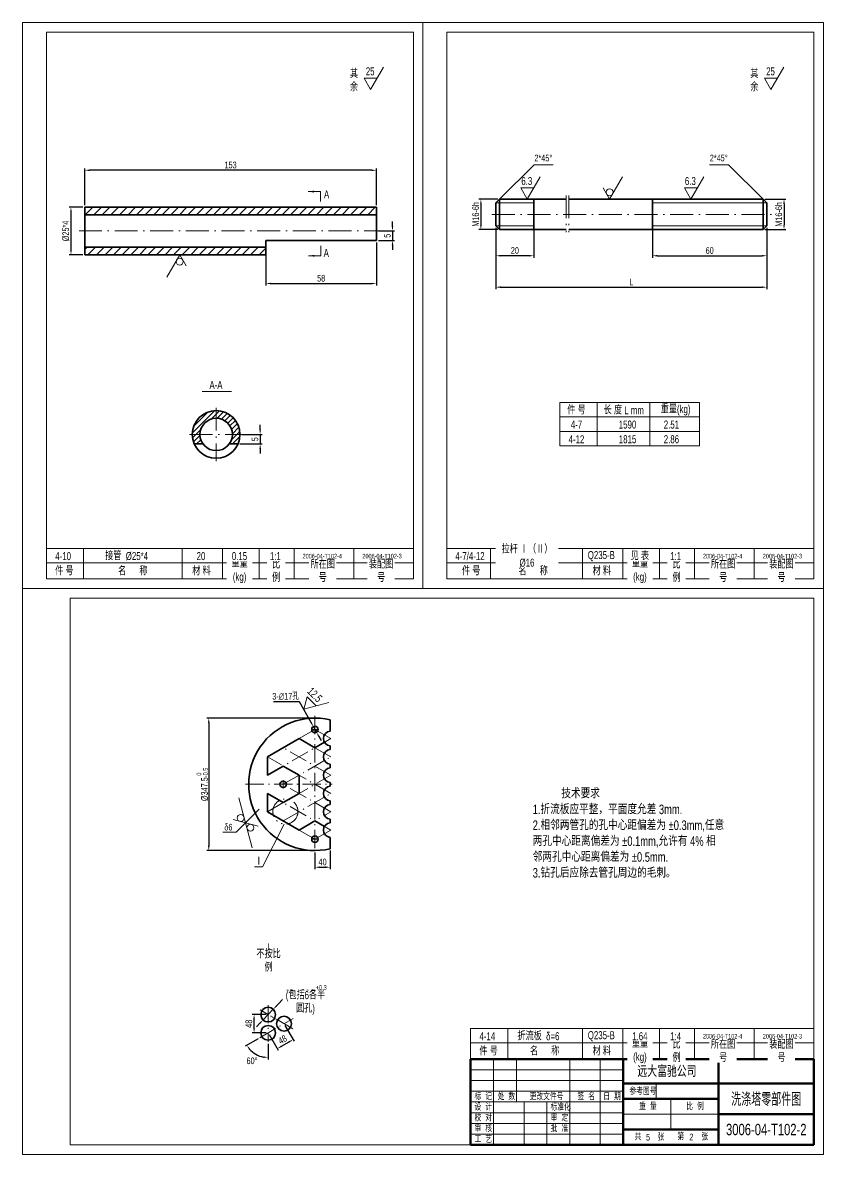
# Model space of a CAD drawing. Header units: millimetres. Extents: x -1909 to 2291, y -510 to 2460.
# Drawn here: x 191 to 2291, y -510 to 2460 of the extents above; entities that cross this region are included whole.
import ezdxf
from ezdxf.enums import TextEntityAlignment as Align

# ---------------------------------------------------------------- set-up
doc = ezdxf.new("R2010")
doc.units = ezdxf.units.MM
doc.linetypes.add('ACAD_ISO10W100', pattern=[18.7, 12, -3, 0.7, -3])
doc.linetypes.add('ACAD_ISO12W100', pattern=[22.4, 12, -3, 0.7, -3, 0.7, -3])
for name, color, linetype, lineweight in [('中心线', 1, 'ACAD_ISO10W100', 18), ('中粗线', 4, 'Continuous', 35), ('双点划线', 3, 'ACAD_ISO12W100', 18), ('标注', 7, 'Continuous', 18), ('细实线', 7, 'Continuous', 18)]:
    doc.layers.add(name, color=color, linetype=linetype, lineweight=lineweight)
doc.styles.add('HGCAD', font='HGCAD.SHX', dxfattribs={"width": 0.75, "bigfont": 'HZTXT.SHX'})
doc.dimstyles.new('HGCAD$0', dxfattribs={"dimtxt": 3.5, "dimasz": 2.5, "dimexe": 1, "dimexo": 1, "dimgap": 1, "dimtad": 1, "dimdec": 1, "dimdsep": 46, "dimtxsty": 'HGCAD', "dimcen": 0, "dimadec": 1, "dimazin": 0, "dimtfac": 1, "dimtmove": 0, "dimatfit": 1, "dimfxl": 0, "dimarcsym": 0})
doc.dimstyles.new('HGCAD$2', dxfattribs={"dimtxt": 3.5, "dimasz": 2.5, "dimexe": 1, "dimexo": 1, "dimgap": 1, "dimtad": 2, "dimtih": 1, "dimdec": 1, "dimdsep": 46, "dimtxsty": 'HGCAD', "dimcen": 0, "dimadec": 0, "dimazin": 0, "dimtfac": 1, "dimtmove": 0, "dimatfit": 1, "dimfxl": 0, "dimarcsym": 0})
doc.dimstyles.new('HGCAD$3', dxfattribs={"dimtxt": 3.5, "dimasz": 2.5, "dimexe": 1, "dimexo": 1, "dimgap": 1, "dimtad": 1, "dimtoh": 1, "dimdec": 1, "dimdsep": 46, "dimtxsty": 'HGCAD', "dimcen": 0, "dimadec": 1, "dimazin": 0, "dimtfac": 1, "dimtmove": 0, "dimatfit": 1, "dimfxl": 0, "dimarcsym": 0})

# ---------------------------------------------------------------- blocks, each defined once
blk = doc.blocks.new('HGCAD#HGTFTK~A3H~HGCAD图框')
at = {"layer": '细实线', "color": 7}
blk.add_lwpolyline([(5, -5), (-415, -5), (-415, 292), (5, 292)], close=True, dxfattribs=at)
at = {"layer": '细实线', "color": 2}
blk.add_lwpolyline([(0, 0), (-390, 0), (-390, 287), (0, 287)], close=True, dxfattribs=at)
blk = doc.blocks.new('HGCAD#HGTFBTL~HGCAD标题栏')
at = {"color": 4, "linetype": 'Continuous', "lineweight": 70}
for p, q in [((-180, 0), (-180, 45)), ((-180, 45), (0, 45)), ((-100, 45), (-100, 0)), ((-50, 0), (-50, 45)), ((0, 32.14), (-100, 32.14)), ((-50, 24.11), (-100, 24.11)), ((-50, 16.07), (0, 16.07)), ((-50, 8.04), (-100, 8.04)), ((0, 0), (-180, 0))]:
    blk.add_line(p, q, dxfattribs=at)
at = {"color": 7, "linetype": 'Continuous', "lineweight": 18}
for p, q in [((-168, 45), (-168, 0)), ((-156, 22.5), (-156, 45)), ((-128, 0), (-128, 45)), ((-112, 45), (-112, 0)), ((-180, 39.38), (-100, 39.38)), ((-100, 33.75), (-180, 33.75)), ((-82.78, 32.14), (-82.78, 24.11)), ((-180, 28.12), (-100, 28.12)), ((-75, 24.11), (-75, 8.04)), ((-100, 22.5), (-180, 22.5)), ((-152, 0), (-152, 22.5)), ((-140, 22.5), (-140, 0)), ((-180, 16.88), (-100, 16.88)), ((-100, 16.07), (-50, 16.07)), ((-100, 11.25), (-180, 11.25)), ((-180, 5.62), (-100, 5.62))]:
    blk.add_line(p, q, dxfattribs=at)
at = {"color": 4, "linetype": 'Continuous', "lineweight": 60}
blk.add_line((0, 0), (0, 45), dxfattribs=at)
at = {"color": 7, "linetype": 'Continuous', "lineweight": 18, "style": 'HGCAD', "width": 0.75}
for s, p in [('参考图号', (-96.71, 26.25)), ('标  记', (-177.97, 23.53)), ('处  数', (-165.87, 23.5)), ('更改文件号', (-149.08, 23.5)), ('签  名', (-123.98, 23.5)), ('日  期', (-110.47, 23.5)), ('设  计', (-177.97, 17.98)), ('标准化', (-138.09, 17.98)), ('重  量', (-91.64, 18.33)), ('比  例', (-66.93, 18.33)), ('校  对', (-177.97, 12.36)), ('审  定', (-138.05, 12.36)), ('审  核', (-177.97, 6.73)), ('批  准', (-138.05, 6.73)), ('共', (-94, 2.4)), ('张', (-81.97, 2.26)), ('第', (-71.56, 2.52)), ('张', (-58.98, 2.36)), ('工  艺', (-177.97, 1.11))]:
    blk.add_text(s, height=3.5, dxfattribs=at).set_placement(p)
at = {"color": 7, "linetype": 'Continuous', "lineweight": 18, "style": 'HGCAD', "width": 0.75, "flags": 8}
for tag, height, p in [('MATERIAL', 6, (-77.04, 38.61)), ('DRAW_NAME', 7, (-24.97, 23.88)), ('WEIGHT', 3.5, (-88.1, 12.11)), ('SCALE', 3.5, (-63.24, 11.8)), ('PAGE', 3.5, (-64.21, 4.14)), ('DRAW_NO', 6, (-24.94, 8.04)), ('SUM', 3.5, (-86.95, 4))]:
    blk.add_attdef(tag, text='', height=height, dxfattribs=at).set_placement(p, align=Align.MIDDLE_CENTER)
blk = doc.blocks.new('HGCAD#HGTFTK~A2Z~HGCAD图框')
at = {"layer": '细实线', "color": 7}
blk.add_lwpolyline([(10, -10), (-410, -10), (-410, 584), (10, 584)], close=True, dxfattribs=at)
at = {"layer": '细实线', "color": 2}
blk.add_lwpolyline([(0, 0), (-385, 0), (-385, 574), (0, 574)], close=True, dxfattribs=at)
blk = doc.blocks.new('*D63')
at = {"layer": 'Defpoints', "color": 0, "ltscale": 5}
for p in [(957.4, 634.9), (679, 287.4), (957.4, 287.4)]:
    blk.add_point(p, dxfattribs=at)
at = {"layer": '标注', "color": 0, "lineweight": -2, "ltscale": 5}
for p, q in [((952.4, 634.9), (674, 634.9)), ((679, 622.4), (679, 299.9)), ((952.4, 287.4), (674, 287.4))]:
    blk.add_line(p, q, dxfattribs=at)
at = {"layer": '标注', "color": 0, "ltscale": 5}
for points in [[(676.9, 622.4), (681.1, 622.4), (679, 634.9)], [(676.9, 299.9), (681.1, 299.9), (679, 287.4)]]:
    blk.add_solid(points, dxfattribs=at)
at = {"layer": '标注', "color": 0, "ltscale": 5, "insert": (662.1, 461.1), "char_height": 17.5, "attachment_point": 5, "rotation": 90, "style": 'HGCAD', "bg_fill": 3, "box_fill_scale": 1.1, "bg_fill_color": 256, "bg_fill_true_color": 13158600, "bg_fill_transparency": 737}
blk.add_mtext('%%C347.5{\\H0.7x;\\S 0^ -0.5;}', dxfattribs=at)
blk = doc.blocks.new('*D64')
at = {"layer": 'Defpoints', "color": 0, "ltscale": 5}
for p in [(957.4, 287.4), (997.4, 292.1)]:
    blk.add_point(p, dxfattribs=at)
at = {"layer": '标注', "color": 0, "lineweight": -2, "ltscale": 5}
for p, q in [((957.4, 282.4), (957.4, 238.6)), ((997.4, 287.1), (997.4, 238.6)), ((969.9, 243.6), (984.9, 243.6))]:
    blk.add_line(p, q, dxfattribs=at)
at = {"layer": '标注', "color": 0, "ltscale": 5}
for points in [[(969.9, 245.7), (969.9, 241.5), (957.4, 243.6)], [(984.9, 245.7), (984.9, 241.5), (997.4, 243.6)]]:
    blk.add_solid(points, dxfattribs=at)
at = {"layer": '标注', "color": 0, "ltscale": 5, "insert": (977.4, 257.4), "char_height": 17.5, "attachment_point": 5, "style": 'HGCAD', "bg_fill": 3, "box_fill_scale": 1.1, "bg_fill_color": 256, "bg_fill_true_color": 13158600, "bg_fill_transparency": 332}
blk.add_mtext('40', dxfattribs=at)
at = {"layer": 'Defpoints', "color": 0, "ltscale": 5}
blk.add_point((997.4, 243.6), dxfattribs=at)
blk = doc.blocks.new('*D65')
at = {"layer": 'Defpoints', "color": 0, "ltscale": 5}
for p in [(953.3, 612.6), (961.6, 597.7)]:
    blk.add_point(p, dxfattribs=at)
at = {"layer": '标注', "color": 0, "lineweight": -2, "ltscale": 5}
for p, q in [((917.1, 677.9), (849.1, 677.9)), ((947.2, 623.5), (917.1, 677.9)), ((961.6, 597.7), (953.3, 612.6)), ((967.6, 586.8), (973.7, 575.8))]:
    blk.add_line(p, q, dxfattribs=at)
at = {"layer": '标注', "color": 0, "ltscale": 5}
for points in [[(949.1, 624.5), (945.4, 622.5), (953.3, 612.6)], [(969.4, 587.8), (965.8, 585.8), (961.6, 597.7)]]:
    blk.add_solid(points, dxfattribs=at)
at = {"layer": '标注', "color": 0, "ltscale": 5, "insert": (880.6, 691.6), "char_height": 17.5, "attachment_point": 5, "style": 'HGCAD', "bg_fill": 3, "box_fill_scale": 1.1, "bg_fill_color": 256, "bg_fill_true_color": 13158600, "bg_fill_transparency": 452}
blk.add_mtext('3-∅17孔', dxfattribs=at)
blk = doc.blocks.new('*D66')
at = {"layer": 'Defpoints', "color": 0, "ltscale": 5}
for p in [(876.4, -167.1), (834.8, -191.1)]:
    blk.add_point(p, dxfattribs=at)
at = {"layer": '标注', "color": 0, "lineweight": -2, "ltscale": 5}
for p, q in [((878.9, -171.4), (902.9, -212.9)), ((837.3, -195.4), (861.3, -236.9)), ((869.6, -226.3), (889.5, -214.8))]:
    blk.add_line(p, q, dxfattribs=at)
at = {"layer": '标注', "color": 0, "ltscale": 5}
for points in [[(868.6, -224.5), (870.7, -228.1), (858.8, -232.6)], [(888.5, -213), (890.6, -216.6), (900.4, -208.6)]]:
    blk.add_solid(points, dxfattribs=at)
at = {"layer": '标注', "color": 0, "ltscale": 5, "insert": (872.7, -208.7), "char_height": 17.5, "attachment_point": 5, "rotation": 30, "style": 'HGCAD', "bg_fill": 3, "box_fill_scale": 1.1, "bg_fill_color": 256, "bg_fill_true_color": 13158600, "bg_fill_transparency": 467}
blk.add_mtext('48', dxfattribs=at)
at = {"layer": 'Defpoints', "color": 0, "ltscale": 5}
blk.add_point((900.4, -208.6), dxfattribs=at)
blk = doc.blocks.new('*D67')
at = {"layer": 'Defpoints', "color": 0, "ltscale": 5}
for p in [(834.8, -143.1), (834.8, -191.1)]:
    blk.add_point(p, dxfattribs=at)
at = {"layer": '标注', "color": 0, "lineweight": -2, "ltscale": 5}
for p, q in [((829.8, -143.1), (792.8, -143.1)), ((797.8, -178.6), (797.8, -155.6)), ((829.8, -191.1), (792.8, -191.1))]:
    blk.add_line(p, q, dxfattribs=at)
at = {"layer": '标注', "color": 0, "ltscale": 5}
for points in [[(795.7, -155.6), (799.9, -155.6), (797.8, -143.1)], [(795.7, -178.6), (799.9, -178.6), (797.8, -191.1)]]:
    blk.add_solid(points, dxfattribs=at)
at = {"layer": '标注', "color": 0, "ltscale": 5, "insert": (784.1, -167.1), "char_height": 17.5, "attachment_point": 5, "rotation": 90, "style": 'HGCAD', "bg_fill": 3, "box_fill_scale": 1.1, "bg_fill_color": 256, "bg_fill_true_color": 13158600, "bg_fill_transparency": 532}
blk.add_mtext('48', dxfattribs=at)
at = {"layer": 'Defpoints', "color": 0, "ltscale": 5}
blk.add_point((797.8, -143.1), dxfattribs=at)
blk = doc.blocks.new('*D68')
at = {"layer": 'Defpoints', "color": 0, "ltscale": 5}
for p in [(834.8, -118.1), (900.4, -153.2), (812.6, -203.9), (834.8, -215.1)]:
    blk.add_point(p, dxfattribs=at)
at = {"layer": '标注', "color": 0, "lineweight": -2, "ltscale": 5}
for p, q in [((808.2, -206.4), (774.3, -226)), ((834.8, -220.1), (834.8, -260.9))]:
    blk.add_line(p, q, dxfattribs=at)
blk.add_arc((834.8, -191.1), 64.9, 221.0598, 258.9402, dxfattribs=at)
at = {"layer": '标注', "color": 0, "ltscale": 5}
for points in [[(784.2, -234.9), (787.6, -232.4), (778.7, -223.5)], [(822.6, -252.6), (822.2, -256.8), (834.8, -255.9)]]:
    blk.add_solid(points, dxfattribs=at)
at = {"layer": '标注', "color": 0, "ltscale": 5, "insert": (792.4, -264.5), "char_height": 17.5, "attachment_point": 5, "style": 'HGCAD', "bg_fill": 3, "box_fill_scale": 1.1, "bg_fill_color": 256, "bg_fill_true_color": 13158600, "bg_fill_transparency": 467}
blk.add_mtext('60°', dxfattribs=at)
at = {"layer": 'Defpoints', "color": 0, "ltscale": 5}
blk.add_point((793.1, -240.7), dxfattribs=at)
blk = doc.blocks.new('*D69')
at = {"layer": 'Defpoints', "color": 0, "ltscale": 5}
for p in [(848.2, -129.1), (821.4, -157)]:
    blk.add_point(p, dxfattribs=at)
at = {"layer": '标注', "color": 0, "lineweight": -2, "ltscale": 5}
for p, q in [((856.9, -120.1), (877.9, -98.1)), ((877.9, -98.1), (985.9, -98.1)), ((821.4, -157), (848.2, -129.1)), ((812.8, -166), (804.1, -175.1))]:
    blk.add_line(p, q, dxfattribs=at)
at = {"layer": '标注', "color": 0, "ltscale": 5}
for points in [[(855.4, -118.6), (858.4, -121.5), (848.2, -129.1)], [(811.3, -164.6), (814.3, -167.5), (821.4, -157)]]:
    blk.add_solid(points, dxfattribs=at)
at = {"layer": '标注', "color": 0, "ltscale": 5, "insert": (934.4, -81.1), "char_height": 17.5, "attachment_point": 5, "style": 'HGCAD', "bg_fill": 3, "box_fill_scale": 1.1, "bg_fill_color": 256, "bg_fill_true_color": 13158600, "bg_fill_transparency": 507}
blk.add_mtext('25-∅38.7{\\H0.7x;\\S+0.3^  0;}', dxfattribs=at)
blk = doc.blocks.new('*D70')
at = {"layer": 'Defpoints', "color": 0, "ltscale": 5}
for p in [(353.7, 1975.9), (317.6, 1850.9), (353.7, 1850.9)]:
    blk.add_point(p, dxfattribs=at)
at = {"layer": '标注', "color": 0, "lineweight": -2, "ltscale": 5}
for p, q in [((348.7, 1975.9), (312.6, 1975.9)), ((317.6, 1963.4), (317.6, 1863.4)), ((348.7, 1850.9), (312.6, 1850.9))]:
    blk.add_line(p, q, dxfattribs=at)
at = {"layer": '标注', "color": 0, "ltscale": 5}
for points in [[(315.6, 1963.4), (319.7, 1963.4), (317.6, 1975.9)], [(315.6, 1863.4), (319.7, 1863.4), (317.6, 1850.9)]]:
    blk.add_solid(points, dxfattribs=at)
at = {"layer": '标注', "color": 0, "ltscale": 5, "insert": (303.9, 1913.4), "char_height": 17.5, "attachment_point": 5, "rotation": 90, "style": 'HGCAD', "bg_fill": 3, "box_fill_scale": 1.1, "bg_fill_color": 256, "bg_fill_true_color": 13158600, "bg_fill_transparency": 752}
blk.add_mtext('%%C25*4', dxfattribs=at)
blk = doc.blocks.new('*D71')
at = {"layer": 'Defpoints', "color": 0, "ltscale": 5}
for p in [(1118.7, 1913.4), (1118.7, 1888.4)]:
    blk.add_point(p, dxfattribs=at)
at = {"layer": '标注', "color": 0, "lineweight": -2, "ltscale": 5}
for p, q in [((1160.9, 1925.9), (1160.9, 1938.4)), ((1123.7, 1913.4), (1165.9, 1913.4)), ((1160.9, 1913.4), (1160.9, 1888.4)), ((1123.7, 1888.4), (1165.9, 1888.4)), ((1160.9, 1875.9), (1160.9, 1863.4))]:
    blk.add_line(p, q, dxfattribs=at)
at = {"layer": '标注', "color": 0, "ltscale": 5}
for points in [[(1158.8, 1925.9), (1163, 1925.9), (1160.9, 1913.4)], [(1158.8, 1875.9), (1163, 1875.9), (1160.9, 1888.4)]]:
    blk.add_solid(points, dxfattribs=at)
at = {"layer": '标注', "color": 0, "ltscale": 5, "insert": (1147.1, 1900.9), "char_height": 17.5, "attachment_point": 5, "rotation": 90, "style": 'HGCAD', "bg_fill": 3, "box_fill_scale": 1.1, "bg_fill_color": 256, "bg_fill_true_color": 13158600, "bg_fill_transparency": 892}
blk.add_mtext('5', dxfattribs=at)
at = {"layer": 'Defpoints', "color": 0, "ltscale": 5}
blk.add_point((1160.9, 1888.4), dxfattribs=at)
blk = doc.blocks.new('*D72')
at = {"layer": 'Defpoints', "color": 0, "ltscale": 5}
for p in [(828.7, 1888.4), (1118.7, 1888.4), (1118.7, 1775.5)]:
    blk.add_point(p, dxfattribs=at)
at = {"layer": '标注', "color": 0, "lineweight": -2, "ltscale": 5}
for p, q in [((828.7, 1883.4), (828.7, 1770.5)), ((1118.7, 1883.4), (1118.7, 1770.5)), ((841.2, 1775.5), (1106.2, 1775.5))]:
    blk.add_line(p, q, dxfattribs=at)
at = {"layer": '标注', "color": 0, "ltscale": 5}
for points in [[(841.2, 1777.5), (841.2, 1773.4), (828.7, 1775.5)], [(1106.2, 1777.5), (1106.2, 1773.4), (1118.7, 1775.5)]]:
    blk.add_solid(points, dxfattribs=at)
at = {"layer": '标注', "color": 0, "ltscale": 5, "insert": (973.7, 1789.2), "char_height": 17.5, "attachment_point": 5, "style": 'HGCAD', "bg_fill": 3, "box_fill_scale": 1.1, "bg_fill_color": 256, "bg_fill_true_color": 13158600, "bg_fill_transparency": 737}
blk.add_mtext('58', dxfattribs=at)
blk = doc.blocks.new('*D73')
at = {"layer": 'Defpoints', "color": 0, "ltscale": 5}
for p in [(353.7, 2072.6), (353.7, 1975.9), (1118.7, 1975.9)]:
    blk.add_point(p, dxfattribs=at)
at = {"layer": '标注', "color": 0, "lineweight": -2, "ltscale": 5}
for p, q in [((353.7, 1980.9), (353.7, 2077.6)), ((1106.2, 2072.6), (366.2, 2072.6)), ((1118.7, 1980.9), (1118.7, 2077.6))]:
    blk.add_line(p, q, dxfattribs=at)
at = {"layer": '标注', "color": 0, "ltscale": 5}
for points in [[(366.2, 2074.7), (366.2, 2070.6), (353.7, 2072.6)], [(1106.2, 2074.7), (1106.2, 2070.6), (1118.7, 2072.6)]]:
    blk.add_solid(points, dxfattribs=at)
at = {"layer": '标注', "color": 0, "ltscale": 5, "insert": (736.2, 2086.4), "char_height": 17.5, "attachment_point": 5, "style": 'HGCAD', "bg_fill": 3, "box_fill_scale": 1.1, "bg_fill_color": 256, "bg_fill_true_color": 13158600, "bg_fill_transparency": 977}
blk.add_mtext('153', dxfattribs=at)
blk = doc.blocks.new('*D74')
at = {"layer": 'Defpoints', "color": 0, "ltscale": 5}
for p in [(760.8, 1379.3), (755.6, 1354.3)]:
    blk.add_point(p, dxfattribs=at)
at = {"layer": '标注', "color": 0, "lineweight": -2, "ltscale": 5}
for p, q in [((813.7, 1391.8), (813.7, 1404.3)), ((765.8, 1379.3), (818.7, 1379.3)), ((813.7, 1379.3), (813.7, 1354.3)), ((760.6, 1354.3), (818.7, 1354.3)), ((813.7, 1341.8), (813.7, 1329.3))]:
    blk.add_line(p, q, dxfattribs=at)
at = {"layer": '标注', "color": 0, "ltscale": 5}
for points in [[(811.7, 1391.8), (815.8, 1391.8), (813.7, 1379.3)], [(811.7, 1341.8), (815.8, 1341.8), (813.7, 1354.3)]]:
    blk.add_solid(points, dxfattribs=at)
at = {"layer": '标注', "color": 0, "ltscale": 5, "insert": (800, 1366.8), "char_height": 17.5, "attachment_point": 5, "rotation": 90, "style": 'HGCAD', "bg_fill": 3, "box_fill_scale": 1.1, "bg_fill_color": 256, "bg_fill_true_color": 13158600, "bg_fill_transparency": 437}
blk.add_mtext('5', dxfattribs=at)
at = {"layer": 'Defpoints', "color": 0, "ltscale": 5}
blk.add_point((813.7, 1354.3), dxfattribs=at)
blk = doc.blocks.new('*D75')
at = {"layer": 'Defpoints', "color": 0, "ltscale": 5}
for p in [(1441.7, 1996.8), (1441.7, 1916.8)]:
    blk.add_point(p, dxfattribs=at)
at = {"layer": '标注', "color": 0, "lineweight": -2, "ltscale": 5}
for p, q in [((1436.7, 1996.8), (1387.7, 1996.8)), ((1392.7, 1984.3), (1392.7, 1929.3)), ((1436.7, 1916.8), (1387.7, 1916.8))]:
    blk.add_line(p, q, dxfattribs=at)
at = {"layer": '标注', "color": 0, "ltscale": 5}
for points in [[(1390.6, 1984.3), (1394.7, 1984.3), (1392.7, 1996.8)], [(1390.6, 1929.3), (1394.7, 1929.3), (1392.7, 1916.8)]]:
    blk.add_solid(points, dxfattribs=at)
at = {"layer": '标注', "color": 0, "ltscale": 5, "insert": (1378.9, 1956.8), "char_height": 17.5, "attachment_point": 5, "rotation": 90, "style": 'HGCAD', "bg_fill": 3, "box_fill_scale": 1.1, "bg_fill_color": 256, "bg_fill_true_color": 13158600, "bg_fill_transparency": 547}
blk.add_mtext('M16-6h', dxfattribs=at)
at = {"layer": 'Defpoints', "color": 0, "ltscale": 5}
blk.add_point((1392.7, 1916.8), dxfattribs=at)
blk = doc.blocks.new('*D76')
at = {"layer": 'Defpoints', "color": 0, "ltscale": 5}
for p in [(2132.7, 1996.8), (2132.7, 1916.8)]:
    blk.add_point(p, dxfattribs=at)
at = {"layer": '标注', "color": 0, "lineweight": -2, "ltscale": 5}
for p, q in [((2137.7, 1996.8), (2192.7, 1996.8)), ((2187.7, 1984.3), (2187.7, 1929.3)), ((2137.7, 1916.8), (2192.7, 1916.8))]:
    blk.add_line(p, q, dxfattribs=at)
at = {"layer": '标注', "color": 0, "ltscale": 5}
for points in [[(2185.7, 1984.3), (2189.8, 1984.3), (2187.7, 1996.8)], [(2185.7, 1929.3), (2189.8, 1929.3), (2187.7, 1916.8)]]:
    blk.add_solid(points, dxfattribs=at)
at = {"layer": '标注', "color": 0, "ltscale": 5, "insert": (2174, 1956.8), "char_height": 17.5, "attachment_point": 5, "rotation": 90, "style": 'HGCAD', "bg_fill": 3, "box_fill_scale": 1.1, "bg_fill_color": 256, "bg_fill_true_color": 13158600, "bg_fill_transparency": 162}
blk.add_mtext('M16-6h', dxfattribs=at)
at = {"layer": 'Defpoints', "color": 0, "ltscale": 5}
blk.add_point((2187.7, 1916.8), dxfattribs=at)
blk = doc.blocks.new('*D77')
at = {"layer": 'Defpoints', "color": 0, "ltscale": 5}
for p in [(1431.7, 1926.8), (1531.7, 1926.8), (1431.7, 1848.2)]:
    blk.add_point(p, dxfattribs=at)
at = {"layer": '标注', "color": 0, "lineweight": -2, "ltscale": 5}
for p, q in [((1431.7, 1921.8), (1431.7, 1843.2)), ((1531.7, 1921.8), (1531.7, 1843.2)), ((1519.2, 1848.2), (1444.2, 1848.2))]:
    blk.add_line(p, q, dxfattribs=at)
at = {"layer": '标注', "color": 0, "ltscale": 5}
for points in [[(1444.2, 1850.3), (1444.2, 1846.2), (1431.7, 1848.2)], [(1519.2, 1850.3), (1519.2, 1846.2), (1531.7, 1848.2)]]:
    blk.add_solid(points, dxfattribs=at)
at = {"layer": '标注', "color": 0, "ltscale": 5, "insert": (1481.7, 1862), "char_height": 17.5, "attachment_point": 5, "style": 'HGCAD', "bg_fill": 3, "box_fill_scale": 1.1, "bg_fill_color": 256, "bg_fill_true_color": 13158600, "bg_fill_transparency": 432}
blk.add_mtext('20', dxfattribs=at)
blk = doc.blocks.new('*D78')
at = {"layer": 'Defpoints', "color": 0, "ltscale": 5}
for p in [(1842.7, 1926.8), (2142.7, 1926.8), (2142.7, 1848.2)]:
    blk.add_point(p, dxfattribs=at)
at = {"layer": '标注', "color": 0, "lineweight": -2, "ltscale": 5}
for p, q in [((1842.7, 1921.8), (1842.7, 1843.2)), ((2142.7, 1921.8), (2142.7, 1843.2)), ((1855.2, 1848.2), (2130.2, 1848.2))]:
    blk.add_line(p, q, dxfattribs=at)
at = {"layer": '标注', "color": 0, "ltscale": 5}
for points in [[(1855.2, 1850.3), (1855.2, 1846.2), (1842.7, 1848.2)], [(2130.2, 1850.3), (2130.2, 1846.2), (2142.7, 1848.2)]]:
    blk.add_solid(points, dxfattribs=at)
at = {"layer": '标注', "color": 0, "ltscale": 5, "insert": (1992.7, 1862), "char_height": 17.5, "attachment_point": 5, "style": 'HGCAD', "bg_fill": 3, "box_fill_scale": 1.1, "bg_fill_color": 256, "bg_fill_true_color": 13158600, "bg_fill_transparency": 817}
blk.add_mtext('60', dxfattribs=at)
blk = doc.blocks.new('*D79')
at = {"layer": 'Defpoints', "color": 0, "ltscale": 5}
for p in [(1431.7, 1926.8), (2142.7, 1926.8), (2142.7, 1765.8)]:
    blk.add_point(p, dxfattribs=at)
at = {"layer": '标注', "color": 0, "lineweight": -2, "ltscale": 5}
for p, q in [((1431.7, 1921.8), (1431.7, 1760.8)), ((2142.7, 1921.8), (2142.7, 1760.8)), ((1444.2, 1765.8), (2130.2, 1765.8))]:
    blk.add_line(p, q, dxfattribs=at)
at = {"layer": '标注', "color": 0, "ltscale": 5}
for points in [[(1444.2, 1767.9), (1444.2, 1763.8), (1431.7, 1765.8)], [(2130.2, 1767.9), (2130.2, 1763.8), (2142.7, 1765.8)]]:
    blk.add_solid(points, dxfattribs=at)
at = {"layer": '标注', "color": 0, "ltscale": 5, "insert": (1787.2, 1779.6), "char_height": 17.5, "attachment_point": 5, "style": 'HGCAD', "bg_fill": 3, "box_fill_scale": 1.1, "bg_fill_color": 256, "bg_fill_true_color": 13158600, "bg_fill_transparency": 937}
blk.add_mtext('L', dxfattribs=at)

msp = doc.modelspace()

# ---------------------------------------------------------------- hatches: boundary and pattern name
at = {"layer": '细实线', "ltscale": 5}
h = msp.add_hatch(dxfattribs=at)
h.set_pattern_fill('ANSI31', color=5, scale=5, style=0)
h.set_pattern_definition([(45, (-1909.156, -644.96), (-11.22532, 11.22532), [])])
h.paths.add_polyline_path([(1118.71, 1975.88), (353.71, 1975.88), (353.71, 1955.88), (1118.71, 1955.88)])
h.paths.add_polyline_path([(828.71, 1870.88), (353.71, 1870.88), (353.71, 1850.88), (828.71, 1850.88)])
h = msp.add_hatch(dxfattribs=at)
h.set_pattern_fill('ANSI31', color=5, scale=3, style=0)
h.set_pattern_definition([(45, (-1909.156, -635.96), (-6.735192, 6.735192), [])])
h.paths.add_polyline_path([(698.35, 1441.83), (698.35, 1421.83, -0.4142136), (740.85, 1379.33), (760.85, 1379.33, 0.4142136)])
h.paths.add_polyline_path([(760.85, 1379.33), (740.85, 1379.33, -0.158527), (732.71, 1354.33), (755.63, 1354.33, 0.1032437)])
h.paths.add_polyline_path([(655.85, 1379.33), (635.85, 1379.33, 0.1032437), (641.06, 1354.33), (663.98, 1354.33, -0.158527)])
h.paths.add_polyline_path([(698.35, 1421.83), (698.35, 1441.83, 0.4142136), (635.85, 1379.33), (655.85, 1379.33, -0.4142136)])

# ---------------------------------------------------------------- linework, layer by layer
at = {"layer": '中心线', "ltscale": 5}
for p, q in [((1421.66, 1956.76), (2157.66, 1956.76)), ((338.71, 1913.38), (1133.71, 1913.38)), ((698.35, 1449.33), (698.35, 1309.33)), ((628.35, 1379.33), (768.35, 1379.33)), ((957.43, 605.14), (915.86, 581.14)), ((957.43, 605.14), (999, 581.14)), ((874.29, 472.14), (874.29, 450.14)), ((957.43, 317.14), (915.86, 341.14)), ((957.43, 317.14), (999, 341.14))]:
    msp.add_line(p, q, dxfattribs=at)
at = {"layer": '中心线', "ltscale": 4}
for p, q in [((957.43, 641.14), (957.43, 281.14)), ((966.43, 605.14), (948.43, 605.14)), ((832.72, 485.14), (999, 581.14)), ((832.72, 533.14), (915.86, 581.14)), ((999, 533.14), (915.86, 581.14)), ((999, 581.14), (999, 581.14)), ((999, 485.14), (874.29, 557.14)), ((999, 437.14), (832.72, 533.14)), ((874.29, 461.14), (999, 533.14)), ((832.72, 389.14), (999, 485.14)), ((915.86, 485.14), (915.86, 437.14)), ((775.43, 461.14), (1002.43, 461.14)), ((999, 389.14), (874.29, 461.14)), ((999, 341.14), (832.72, 437.14)), ((874.29, 365.14), (999, 437.14)), ((915.86, 341.14), (832.72, 389.14)), ((915.86, 341.14), (999, 389.14)), ((966.43, 317.14), (948.43, 317.14)), ((834.83, -118.06), (834.83, -215.06)), ((899.52, -180.41), (813.44, -130.71)), ((895.19, -177.91), (816.04, -132.21)), ((812.57, -203.91), (900.39, -153.21))]:
    msp.add_line(p, q, dxfattribs=at)
at = {"layer": '中粗线', "ltscale": 5}
for p, q in [((1431.66, 1986.76), (1441.66, 1996.76)), ((1441.66, 1996.76), (1616.25, 1996.76)), ((1441.66, 1996.76), (1441.66, 1916.76)), ((1531.66, 1916.76), (1531.66, 1996.76)), ((1623.25, 1996.76), (2132.66, 1996.76)), ((1842.66, 1916.76), (1842.66, 1996.76)), ((2142.66, 1986.76), (2132.66, 1996.76)), ((2132.66, 1996.76), (2132.66, 1916.76)), ((353.71, 1975.88), (353.71, 1850.88)), ((1118.71, 1975.88), (353.71, 1975.88)), ((1118.71, 1888.38), (1118.71, 1975.88)), ((1431.66, 1926.76), (1431.66, 1986.76)), ((2142.66, 1986.76), (2142.66, 1926.76)), ((353.71, 1955.88), (1118.71, 1955.88)), ((1441.66, 1916.76), (1431.66, 1926.76)), ((1616.25, 1916.76), (1441.66, 1916.76)), ((2132.66, 1916.76), (1623.25, 1916.76)), ((2132.66, 1916.76), (2142.66, 1926.76)), ((1118.71, 1888.38), (828.71, 1888.38)), ((828.71, 1888.38), (828.71, 1850.88)), ((828.71, 1870.88), (353.71, 1870.88)), ((353.71, 1850.88), (828.71, 1850.88)), ((641.06, 1354.33), (663.98, 1354.33)), ((732.71, 1354.33), (755.63, 1354.33))]:
    msp.add_line(p, q, dxfattribs=at)
at = {"layer": '中粗线', "ltscale": 4}
for p, q in [((997.43, 630.22), (997.43, 600.42)), ((832.72, 533.14), (915.86, 581.14)), ((915.86, 581.14), (957.43, 557.14)), ((957.43, 557.14), (982.24, 571.46)), ((997.43, 561.85), (997.43, 552.42)), ((832.72, 533.14), (832.72, 485.14)), ((832.72, 485.14), (874.29, 509.14)), ((874.29, 509.14), (915.86, 485.14)), ((997.43, 513.85), (997.43, 504.42)), ((915.86, 485.14), (915.86, 437.14)), ((997.43, 465.85), (997.43, 456.42)), ((832.72, 389.14), (832.72, 437.14)), ((874.29, 413.14), (832.72, 437.14)), ((915.86, 437.14), (874.29, 413.14)), ((997.43, 417.85), (997.43, 408.42)), ((832.72, 389.14), (915.86, 341.14)), ((915.86, 341.14), (957.43, 365.14)), ((957.43, 365.14), (982.24, 350.81)), ((997.43, 369.85), (997.43, 360.42)), ((997.43, 321.85), (997.43, 292.05))]:
    msp.add_line(p, q, dxfattribs=at)
at = {"layer": '中粗线', "ltscale": 5}
for centre, radius in [((698.35, 1379.33), 62.5), ((698.35, 1379.33), 42.5), ((957.43, 605.14), 8.5), ((874.29, 461.14), 8.5), ((957.43, 317.14), 8.5), ((834.83, -143.06), 19.35), ((876.4, -167.06), 19.35), ((834.83, -191.06), 19.35)]:
    msp.add_circle(centre, radius, dxfattribs=at)
for centre, radius, start, end in [((957.43, 461.14), 173.75, 76.69022, 283.30978), ((999, 581.14), 19.35, 94.6516, 265.3484), ((999, 533.14), 19.35, 94.6516, 265.3484), ((999, 485.14), 19.35, 94.6516, 265.3484), ((999, 437.14), 19.35, 94.6516, 265.3484), ((999, 389.14), 19.35, 94.6516, 265.3484), ((999, 341.14), 19.35, 94.6516, 265.3484)]:
    msp.add_arc(centre, radius, start, end, dxfattribs=at)
at = {"layer": '双点划线', "ltscale": 5}
for p, q in [((1616.25, 2006.76), (1616.25, 1906.76)), ((1623.25, 2006.76), (1623.25, 1906.76))]:
    msp.add_line(p, q, dxfattribs=at)
at = {"layer": '双点划线', "ltscale": 4}
msp.add_circle((879.97, 389.75), 33, dxfattribs=at)
at = {"layer": '标注', "color": 3, "ltscale": 6}
for p, q in [((1103.46, 2284.58), (1137.41, 2343.38)), ((2153.46, 2284.58), (2187.41, 2343.38)), ((1086.49, 2313.98), (1120.44, 2313.98)), ((1086.49, 2313.98), (1103.46, 2284.58)), ((2136.49, 2313.98), (2170.44, 2313.98)), ((2136.49, 2313.98), (2153.46, 2284.58)), ((1514.25, 1996.76), (1548.19, 2055.56)), ((1730.25, 1996.76), (1764.19, 2055.56)), ((1943.25, 1996.76), (1977.19, 2055.56)), ((1497.27, 2026.16), (1531.22, 2026.16)), ((1497.27, 2026.16), (1514.25, 1996.76)), ((1713.27, 2026.16), (1730.25, 1996.76)), ((1926.27, 2026.16), (1960.22, 2026.16)), ((1926.27, 2026.16), (1943.25, 1996.76)), ((602.71, 1850.88), (568.76, 1792.08)), ((619.68, 1821.48), (602.71, 1850.88))]:
    msp.add_line(p, q, dxfattribs=at)
at = {"layer": '标注', "color": 3, "ltscale": 5}
msp.add_line((1532.17, 2087.27), (1582.17, 2087.27), dxfattribs=at)
at = {"layer": '标注', "color": 6, "ltscale": 5}
for p in [(876.52, 356.93), (798.65, 244.6)]:
    msp.add_line(p, (819.65, 244.6), dxfattribs=at)
at = {"layer": '标注', "color": 3, "ltscale": 5}
for centre in [(1730.25, 2014.76), (602.71, 1832.88)]:
    msp.add_circle(centre, 9, dxfattribs=at)
at = {"layer": '标注', "color": 3, "ltscale": 6}
for points in [[(954.91, 2014.2), (954.91, 2019.2), (939.91, 2016.7)], [(955.77, 1850.71), (955.77, 1845.71), (940.77, 1848.21)]]:
    msp.add_solid(points, dxfattribs=at)
at = {"layer": '细实线', "color": 6, "ltscale": 5}
for p, q in [((1431.66, 1986.76), (1531.66, 1986.76)), ((2142.66, 1986.76), (1842.66, 1986.76)), ((1431.66, 1926.76), (1531.66, 1926.76)), ((2142.66, 1926.76), (1842.66, 1926.76))]:
    msp.add_line(p, q, dxfattribs=at)
at = {"layer": '细实线', "ltscale": 4}
for p, q in [((1599.66, 1462.73), (1965.66, 1462.73)), ((1599.66, 1425.23), (1965.66, 1425.23)), ((1599.66, 1386.73), (1965.66, 1386.73)), ((1599.66, 1349.23), (1965.66, 1349.23)), ((253.34, 1000.04), (253.34, 1080.04)), ((253.34, 1080.04), (1215.84, 1080.04)), ((350.84, 1080.04), (350.84, 1000.04)), ((609.59, 1080.04), (609.59, 1000.04)), ((714.59, 1080.04), (714.59, 1000.04)), ((810.84, 1080.04), (810.84, 1000.04)), ((903.34, 1080.04), (903.34, 1000.04)), ((1059.59, 1080.04), (1059.59, 1000.04)), ((1303.34, 1000.04), (1303.34, 1080.04)), ((1303.34, 1080.04), (2265.84, 1080.04)), ((1417.84, 1080.04), (1417.84, 1000.04)), ((1659.59, 1080.04), (1659.59, 1000.04)), ((1764.59, 1080.04), (1764.59, 1000.04)), ((1860.84, 1080.04), (1860.84, 1000.04)), ((1953.34, 1080.04), (1953.34, 1000.04)), ((2109.59, 1080.04), (2109.59, 1000.04)), ((253.34, 1042.54), (1215.84, 1042.54)), ((1303.34, 1042.54), (2265.84, 1042.54)), ((1365.84, -259.96), (1365.84, -179.96)), ((1365.84, -179.96), (2265.84, -179.96)), ((1463.34, -179.96), (1463.34, -259.96)), ((1659.59, -179.96), (1659.59, -259.96)), ((1764.59, -179.96), (1764.59, -259.96)), ((1860.84, -179.96), (1860.84, -259.96)), ((1953.34, -179.96), (1953.34, -259.96)), ((2109.59, -179.96), (2109.59, -259.96)), ((1365.84, -217.46), (2265.84, -217.46))]:
    msp.add_line(p, q, dxfattribs=at)

# ---------------------------------------------------------------- block references
at = {"xscale": 2.5, "yscale": 2.5, "zscale": 2.5}
for p in [(1215.84, 1000.04), (2265.84, 1000.04)]:
    msp.add_blockref('HGCAD#HGTFTK~A2Z~HGCAD图框', p, dxfattribs=at)
at = {"layer": '细实线', "ltscale": 5, "xscale": 5, "yscale": 5, "zscale": 5}
msp.add_blockref('HGCAD#HGTFTK~A3H~HGCAD图框', (2265.84, -484.96), dxfattribs=at)
at = {"layer": '细实线', "color": 3, "ltscale": 5, "xscale": 5, "yscale": 5, "zscale": 5}
msp.add_blockref('HGCAD#HGTFBTL~HGCAD标题栏', (2265.84, -484.96), dxfattribs=at).add_auto_attribs({'DRAW_NO': '3006-04-T102-2', 'DRAW_NAME': '洗涤塔零部件图', 'MATERIAL': '远大富驰公司', 'SUM': '5', 'PAGE': '2'})

# ---------------------------------------------------------------- texts
at = {"layer": '标注', "ltscale": 5, "insert": (1528.6, 491.32), "char_height": 25, "width": 501.0989, "attachment_point": 1, "style": 'HGCAD'}
msp.add_mtext('^J           技术要求^J1.折流板应平整，平面度允差 3mm.\\P2.相邻两管孔的孔中心距偏差为 %%P0.3mm,任意两孔中心距离偏差为 %%P0.1mm,允许有 4% 相邻两孔中心距离偏差为 %%P0.5mm.\\P3.钻孔后应除去管孔周边的毛刺。', dxfattribs=at)

# ---------------------------------------------------------------- next in the draw order: texts
at = {"layer": '标注', "color": 3, "ltscale": 6, "char_height": 21, "attachment_point": 5, "style": 'HGCAD', "bg_fill": 3, "box_fill_scale": 1.1, "bg_fill_color": 256, "bg_fill_true_color": 13158600, "bg_fill_transparency": 427}
for s, insert in [('25', (1102.25, 2332.03)), ('25', (2152.25, 2332.03)), ('6.3', (1513.03, 2044.21)), ('6.3', (1942.03, 2044.21))]:
    msp.add_mtext(s, dxfattribs=dict(at, insert=insert))
at = {"layer": '标注', "color": 3, "ltscale": 6, "char_height": 21, "width": 15.7272, "attachment_point": 5, "style": 'HGCAD', "bg_fill": 3, "box_fill_scale": 1.1, "bg_fill_color": 256, "bg_fill_true_color": 13158600, "bg_fill_transparency": 427}
for insert in [(988.03, 2009.26), (987.17, 1855.64)]:
    msp.add_mtext('A', dxfattribs=dict(at, insert=insert))
at = {"layer": '标注', "color": 6, "ltscale": 6, "char_height": 21, "attachment_point": 5, "style": 'HGCAD', "bg_fill": 3, "box_fill_scale": 1.1, "bg_fill_color": 256, "bg_fill_true_color": 13158600, "bg_fill_transparency": 367}
for s, insert, width in [('A-A', (697.92, 1509.19), 93.3697), ('Ⅰ', (810.34, 258.48), 13.4149), ('Ⅰ', (835.83, 30.9), 53.1349)]:
    msp.add_mtext(s, dxfattribs=dict(at, insert=insert, width=width))
at = {"layer": '细实线', "color": 6, "ltscale": 6, "attachment_point": 5, "style": 'HGCAD', "bg_fill": 3, "box_fill_scale": 1.1, "bg_fill_color": 256, "bg_fill_true_color": 13158600, "bg_fill_transparency": 367}
for s, insert, char_height, width in [('长 度 L mm', (1767.36, 1442.62), 21, 114.7992), ('重量(kg)', (1903.36, 1442.62), 21, 97.4379), ('件 号', (1643.36, 1442.62), 21, 62.7701), ('重量(kg)', (759.84, 1020.42), 21, 62.7701), ('2006-04-T102-4', (976.55, 1059.93), 12, 103.3595), ('2006-04-T102-3', (1133.55, 1059.93), 12, 103.3595), ('重量(kg)', (1809.84, 1020.42), 21, 62.7701), ('2006-04-T102-4', (2026.55, 1059.93), 12, 103.3595), ('2006-04-T102-3', (2183.55, 1059.93), 12, 103.3595), ('件 号', (300.34, 1020.42), 21, 49.5264), ('名      称', (479.84, 1020.42), 21, 109.1233), ('材 料', (659.84, 1020.42), 21, 49.5264), ('比 例', (855.84, 1020.42), 21, 43.8505), ('所在图号', (977.84, 1020.42), 21, 67.5854), ('装配图号', (1130.84, 1020.42), 21, 67.5854), ('件 号', (1367.34, 1020.42), 21, 49.5264), ('名      称', (1529.84, 1020.42), 21, 109.1233), ('材 料', (1709.84, 1020.42), 21, 49.5264), ('比 例', (1905.84, 1020.42), 21, 43.8505), ('所在图号', (2027.84, 1020.42), 21, 67.5854), ('装配图号', (2180.84, 1020.42), 21, 67.5854), ('重量(kg)', (1809.84, -239.58), 21, 62.7701), ('2006-04-T102-4', (2026.55, -200.07), 12, 103.3595), ('2006-04-T102-3', (2183.55, -200.07), 12, 103.3595), ('件 号', (1412.84, -239.58), 21, 49.5264), ('名      称', (1559.84, -239.58), 21, 109.1233), ('材 料', (1709.84, -239.58), 21, 49.5264), ('比 例', (1905.84, -239.58), 21, 43.8505), ('所在图号', (2027.84, -239.58), 21, 67.5854), ('装配图号', (2180.84, -239.58), 21, 67.5854)]:
    msp.add_mtext(s, dxfattribs=dict(at, insert=insert, char_height=char_height, width=width))

# ---------------------------------------------------------------- next in the draw order: dimensions: what is measured, and where the dimension line sits
at = {"layer": '标注', "color": 3, "ltscale": 5}
for base, p1, p2, text, override, picture, middle in [((1392.66, 1916.76), (1441.66, 1996.76), (1441.66, 1916.76), 'M<>-6h', {"dimscale": 5, "dimlfac": 0.2, "dimazin": 2, "dimtdec": 1}, '*D75', (1378.91, 1956.76)), ((2187.74, 1916.76), (2132.66, 1996.76), (2132.66, 1916.76), 'M<>-6h', {"dimscale": 5, "dimlfac": 0.2, "dimazin": 2, "dimtdec": 1}, '*D76', (2173.99, 1956.76)), ((317.64, 1850.88), (353.71, 1975.88), (353.71, 1850.88), '%%C<>*4', {"dimscale": 5, "dimlfac": 0.2, "dimazin": 2, "dimtdec": 1}, '*D70', (303.89, 1913.38)), ((679.03, 287.39), (957.43, 634.89), (957.43, 287.39), '%%C<>{\\H0.7x;\\S 0^ -0.5;}', {"dimscale": 5, "dimazin": 2}, '*D63', (662.09, 461.14))]:
    dim = msp.add_linear_dim(base=base, p1=p1, p2=p2, angle=90, text=text, dimstyle='HGCAD$0', override=override, dxfattribs=at)
    dim.commit()
    dim.dimension.update_dxf_attribs({"geometry": picture, "text_midpoint": middle})
for base, p1, p2, picture, middle in [((1160.88, 1888.38), (1118.71, 1913.38), (1118.71, 1888.38), '*D71', (1147.13, 1900.88)), ((813.74, 1354.33), (760.85, 1379.33), (755.63, 1354.33), '*D74', (799.99, 1366.83))]:
    dim = msp.add_linear_dim(base=base, p1=p1, p2=p2, angle=90, dimstyle='HGCAD$0', override={"dimscale": 5, "dimlfac": 0.2, "dimazin": 2, "dimtdec": 1}, dxfattribs=at)
    dim.commit()
    dim.dimension.update_dxf_attribs({"geometry": picture, "text_midpoint": middle})
dim = msp.add_aligned_dim(p1=(834.83, -191.06), p2=(876.4, -167.06), distance=-47.93, dimstyle='HGCAD$0', override={"dimscale": 5, "dimazin": 2}, dxfattribs=at)
dim.commit()
dim.dimension.update_dxf_attribs({"geometry": '*D66', "text_midpoint": (872.71, -208.66)})

# ---------------------------------------------------------------- next in the draw order: linework, layer by layer
for p, q in [((1441.66, 1996.76), (1532.17, 2087.27)), ((2132.66, 1996.76), (2042.15, 2087.27))]:
    msp.add_line(p, q, dxfattribs=at)
at = {"layer": '标注', "color": 3, "ltscale": 6}
for p, q in [((971.91, 2016.7), (939.91, 2016.7)), ((971.91, 1990.7), (971.91, 2016.7)), ((972.77, 1874.21), (972.77, 1848.21)), ((972.77, 1848.21), (940.77, 1848.21)), ((775.53, 360.06), (757.95, 425.64)), ((808.32, 351.27), (775.53, 360.06)), ((775.53, 360.06), (793.1, 294.48))]:
    msp.add_line(p, q, dxfattribs=at)
at = {"layer": '标注', "color": 6, "ltscale": 6}
for p, q in [((661.23, 1492.31), (738.23, 1492.31)), ((803.14, 14.03), (869.14, 14.03))]:
    msp.add_line(p, q, dxfattribs=at)
at = {"layer": '标注', "color": 3, "ltscale": 5}
msp.add_circle((788.25, 347.33), 9, dxfattribs=at)
at = {"layer": '细实线', "ltscale": 5}
for p, q in [((1599.66, 1462.73), (1599.66, 1349.23)), ((1697.66, 1462.73), (1697.66, 1349.23)), ((1835.66, 1462.73), (1835.66, 1349.23)), ((1965.66, 1462.73), (1965.66, 1349.23))]:
    msp.add_line(p, q, dxfattribs=at)

# ---------------------------------------------------------------- next in the draw order: texts
at = {"layer": '标注', "color": 6, "ltscale": 6, "char_height": 21, "width": 31.5761, "attachment_point": 5, "style": 'HGCAD', "bg_fill": 3, "box_fill_scale": 1.1, "bg_fill_color": 256, "bg_fill_true_color": 13158600, "bg_fill_transparency": 367}
for insert in [(1059.81, 2307.91), (2109.81, 2307.91)]:
    msp.add_mtext('其余', dxfattribs=dict(at, insert=insert))
at = {"layer": '标注', "color": 3, "ltscale": 5, "insert": (730.51, 348.6), "char_height": 17.5, "attachment_point": 5, "style": 'HGCAD', "bg_fill": 3, "box_fill_scale": 1.1, "bg_fill_color": 256, "bg_fill_true_color": 13158600, "bg_fill_transparency": 3557}
msp.add_mtext('δ6', dxfattribs=at)
at = {"layer": '细实线', "color": 6, "ltscale": 6, "char_height": 21, "attachment_point": 5, "style": 'HGCAD', "bg_fill": 3, "box_fill_scale": 1.1, "bg_fill_color": 256, "bg_fill_true_color": 13158600, "bg_fill_transparency": 367}
for s, insert, width in [('1590', (1777.36, 1405.12), 73.1329), ('2.51', (1892.36, 1405.12), 51.4183), ('4-10', (297.05, 1059.93), 62.7701), ('接管  %%C25*4', (463.55, 1059.93), 114.7992), ('20', (658.55, 1059.93), 78.1536), ('0.15', (759.55, 1059.93), 52.3643), ('1:1', (853.55, 1059.93), 40.0665), ('4-7/4-12', (1364.05, 1059.93), 62.7701), ('拉杆 Ⅰ（Ⅱ）%%C16', (1513.55, 1059.93), 160.7972), ('Q235-B', (1708.55, 1059.93), 78.1536), ('见 表', (1809.55, 1059.93), 52.3643), ('1:1', (1903.55, 1059.93), 40.0665), ('4-14', (1409.55, -200.07), 62.7701), ('折流板  δ=6', (1543.55, -200.07), 114.7992), ('Q235-B', (1708.55, -200.07), 78.1536), ('1.64', (1809.55, -200.07), 52.3643), ('1:4', (1903.55, -200.07), 40.0665)]:
    msp.add_mtext(s, dxfattribs=dict(at, insert=insert, width=width))

# ---------------------------------------------------------------- next in the draw order: dimensions: what is measured, and where the dimension line sits
at = {"layer": '标注', "color": 3, "ltscale": 5}
for base, p1, p2, override, picture, middle in [((1431.66, 1848.24), (1531.66, 1926.76), (1431.66, 1926.76), {"dimscale": 5, "dimlfac": 0.2, "dimazin": 2, "dimtdec": 1}, '*D77', (1481.66, 1861.99)), ((2142.66, 1848.24), (1842.66, 1926.76), (2142.66, 1926.76), {"dimscale": 5, "dimlfac": 0.2, "dimazin": 2, "dimtdec": 1}, '*D78', (1992.66, 1861.99)), ((997.43, 243.61), (957.43, 287.39), (997.43, 292.05), {"dimscale": 5, "dimazin": 2}, '*D64', (977.43, 257.36))]:
    dim = msp.add_linear_dim(base=base, p1=p1, p2=p2, dimstyle='HGCAD$0', override=override, dxfattribs=at)
    dim.commit()
    dim.dimension.update_dxf_attribs({"geometry": picture, "text_midpoint": middle})
dim = msp.add_diameter_dim_2p(p1=(961.56, 597.7), p2=(953.31, 612.57), text='3-<>孔', dimstyle='HGCAD$3', override={"dimscale": 5, "dimazin": 2}, dxfattribs=at)
dim.commit()
dim.dimension.update_dxf_attribs({"geometry": '*D65', "text_midpoint": (880.57, 677.9), "dimtype": 163})
dim = msp.add_linear_dim(base=(797.83, -143.06), p1=(834.83, -191.06), p2=(834.83, -143.06), angle=90, dimstyle='HGCAD$0', override={"dimscale": 5, "dimazin": 2}, dxfattribs=at)
dim.commit()
dim.dimension.update_dxf_attribs({"geometry": '*D67', "text_midpoint": (784.08, -167.06)})

# ---------------------------------------------------------------- next in the draw order: linework, layer by layer
at = {"layer": '标注', "color": 3, "ltscale": 6}
for p, q in [((936.7, 691.12), (927.92, 658.32)), ((936.7, 691.12), (960.71, 667.11)), ((927.92, 658.32), (993.5, 675.9)), ((742.74, 368.84), (775.53, 360.06))]:
    msp.add_line(p, q, dxfattribs=at)
at = {"layer": '标注', "color": 3, "ltscale": 5}
for p, q in [((811.59, 396.12), (750.78, 335.31)), ((750.78, 335.31), (715.78, 335.31))]:
    msp.add_line(p, q, dxfattribs=at)
msp.add_circle((762.8, 372.79), 9, dxfattribs=at)

# ---------------------------------------------------------------- next in the draw order: texts
at = {"layer": '标注', "color": 3, "ltscale": 5, "char_height": 17.5, "attachment_point": 5, "style": 'HGCAD', "bg_fill": 3, "box_fill_scale": 1.1, "bg_fill_color": 256, "bg_fill_true_color": 13158600, "bg_fill_transparency": 162}
for insert in [(1556.51, 2104.68), (2016.49, 2104.68)]:
    msp.add_mtext('2*45%%D', dxfattribs=dict(at, insert=insert))
at = {"layer": '标注', "color": 6, "ltscale": 6, "insert": (835.83, -2.1), "char_height": 21, "width": 72.1839, "attachment_point": 5, "style": 'HGCAD', "bg_fill": 3, "box_fill_scale": 1.1, "bg_fill_color": 256, "bg_fill_true_color": 13158600, "bg_fill_transparency": 367}
msp.add_mtext('不按比例', dxfattribs=at)
at = {"layer": '细实线', "color": 6, "ltscale": 6, "char_height": 21, "attachment_point": 5, "style": 'HGCAD', "bg_fill": 3, "box_fill_scale": 1.1, "bg_fill_color": 256, "bg_fill_true_color": 13158600, "bg_fill_transparency": 367}
for s, insert, width in [('4-7', (1643.36, 1405.12), 62.7701), ('1815', (1777.36, 1366.62), 73.1329), ('2.86', (1892.36, 1366.62), 51.4183)]:
    msp.add_mtext(s, dxfattribs=dict(at, insert=insert, width=width))

# ---------------------------------------------------------------- next in the draw order: dimensions: what is measured, and where the dimension line sits
at = {"layer": '标注', "color": 3, "ltscale": 5}
for base, p1, p2, picture, middle in [((353.71, 2072.64), (1118.71, 1975.88), (353.71, 1975.88), '*D73', (736.21, 2086.39)), ((1118.71, 1775.46), (828.71, 1888.38), (1118.71, 1888.38), '*D72', (973.71, 1789.21))]:
    dim = msp.add_linear_dim(base=base, p1=p1, p2=p2, dimstyle='HGCAD$0', override={"dimscale": 5, "dimlfac": 0.2, "dimazin": 2, "dimtdec": 1}, dxfattribs=at)
    dim.commit()
    dim.dimension.update_dxf_attribs({"geometry": picture, "text_midpoint": middle})
dim = msp.add_linear_dim(base=(2142.66, 1765.84), p1=(1431.66, 1926.76), p2=(2142.66, 1926.76), text='L', dimstyle='HGCAD$0', override={"dimscale": 5, "dimlfac": 0.2, "dimazin": 2, "dimtdec": 1}, dxfattribs=at)
dim.commit()
dim.dimension.update_dxf_attribs({"geometry": '*D79', "text_midpoint": (1787.16, 1765.84), "dimtype": 160})
dim = msp.add_angular_dim_2l(base=(793.14, -240.74), line1=((834.83, -118.06), (834.83, -215.06)), line2=((812.57, -203.91), (900.39, -153.21)), dimstyle='HGCAD$2', override={"dimscale": 5, "dimazin": 2}, dxfattribs=at)
dim.commit()
dim.dimension.update_dxf_attribs({"geometry": '*D68', "text_midpoint": (792.42, -264.51)})

# ---------------------------------------------------------------- next in the draw order: linework, layer by layer
msp.add_line((1992.15, 2087.27), (2042.15, 2087.27), dxfattribs=at)

# ---------------------------------------------------------------- next in the draw order: texts
at = {"layer": '标注', "color": 3, "ltscale": 6, "insert": (957.07, 696.27), "char_height": 21, "attachment_point": 5, "rotation": 315, "style": 'HGCAD', "bg_fill": 3, "box_fill_scale": 1.1, "bg_fill_color": 256, "bg_fill_true_color": 13158600, "bg_fill_transparency": 427}
msp.add_mtext('12.5', dxfattribs=at)
at = {"layer": '细实线', "color": 6, "ltscale": 6, "insert": (1643.36, 1366.62), "char_height": 21, "width": 62.7701, "attachment_point": 5, "style": 'HGCAD', "bg_fill": 3, "box_fill_scale": 1.1, "bg_fill_color": 256, "bg_fill_true_color": 13158600, "bg_fill_transparency": 367}
msp.add_mtext('4-12', dxfattribs=at)

# ---------------------------------------------------------------- next in the draw order: dimensions: what is measured, and where the dimension line sits
at = {"layer": '标注', "color": 3, "ltscale": 5}
dim = msp.add_diameter_dim_2p(p1=(821.44, -157.02), p2=(848.22, -129.09), text='25-<>{\\H0.7x;\\S+0.3^  0;}', dimstyle='HGCAD$3', override={"dimscale": 5, "dimazin": 2}, dxfattribs=at)
dim.commit()
dim.dimension.update_dxf_attribs({"geometry": '*D69', "text_midpoint": (934.43, -98.08), "dimtype": 163})

# ---------------------------------------------------------------- next in the draw order: texts
at = {"layer": '标注', "color": 3, "ltscale": 6, "insert": (932.61, -112.72), "char_height": 21, "width": 115.8378, "attachment_point": 5, "style": 'HGCAD', "bg_fill": 3, "box_fill_scale": 1.1, "bg_fill_color": 256, "bg_fill_true_color": 13158600, "bg_fill_transparency": 367}
msp.add_mtext('(包括6各半圆孔)', dxfattribs=at)

doc.saveas('drawing.dxf')
